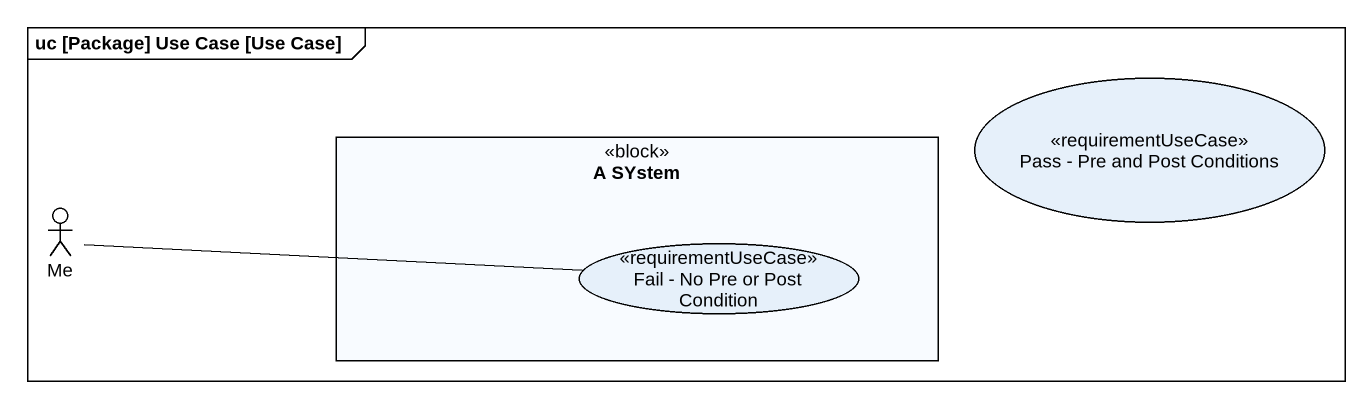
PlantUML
@startuml
mainframe uc [Package] Use Case [Use Case]
rectangle "A SYstem" as A_SYstem <<block>> {
  usecase "Fail - No Pre or Post Condition" as Fail_No_Pre_or_Post <<requirementUseCase>>
}
usecase "Pass - Pre and Post Conditions" as Pass_Pre_and_Post_Conditions <<requirementUseCase>>
actor Me
Me -right- Fail_No_Pre_or_Post
@enduml
